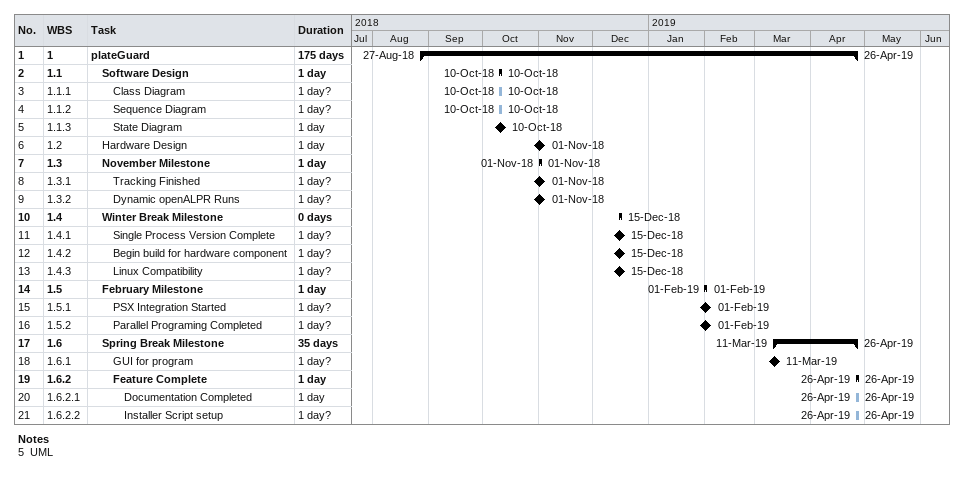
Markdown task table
| ID | WBS | Task | Duration | Start | Finish |
|---|---|---|---|---|---|
| 1 | 1 | **plateGuard** | 175d | 2018-08-27 | 2019-04-26 |
| 2 | 1.1 | **Software Design** | 1d | 2018-10-10 | 2018-10-10 |
| 3 | 1.1.1 | Class Diagram | 1d? | 2018-10-10 | 2018-10-10 |
| 4 | 1.1.2 | Sequence Diagram | 1d? | 2018-10-10 | 2018-10-10 |
| 5 | 1.1.3 | State Diagram | 1d | 2018-10-10 | 2018-10-10 |
| 6 | 1.2 | Hardware Design | 1d | 2018-11-01 | 2018-11-01 |
| 7 | 1.3 | **November Milestone** | 1d | 2018-11-01 | 2018-11-01 |
| 8 | 1.3.1 | Tracking Finished | 1d? | 2018-11-01 | 2018-11-01 |
| 9 | 1.3.2 | Dynamic openALPR Runs | 1d? | 2018-11-01 | 2018-11-01 |
| 10 | 1.4 | **Winter Break Milestone** | 0d | 2018-12-15 | 2018-12-15 |
| 11 | 1.4.1 | Single Process Version Complete | 1d? | 2018-12-15 | 2018-12-15 |
| 12 | 1.4.2 | Begin build for hardware component | 1d? | 2018-12-15 | 2018-12-15 |
| 13 | 1.4.3 | Linux Compatibility | 1d? | 2018-12-15 | 2018-12-15 |
| 14 | 1.5 | **February Milestone** | 1d | 2019-02-01 | 2019-02-01 |
| 15 | 1.5.1 | PSX Integration Started | 1d? | 2019-02-01 | 2019-02-01 |
| 16 | 1.5.2 | Parallel Programing Completed | 1d? | 2019-02-01 | 2019-02-01 |
| 17 | 1.6 | **Spring Break Milestone** | 35d | 2019-03-11 | 2019-04-26 |
| 18 | 1.6.1 | GUI for program | 1d? | 2019-03-11 | 2019-03-11 |
| 19 | 1.6.2 | **Feature Complete** | 1d | 2019-04-26 | 2019-04-26 |
| 20 | 1.6.2.1 | Documentation Completed | 1d | 2019-04-26 | 2019-04-26 |
| 21 | 1.6.2.2 | Installer Script setup | 1d? | 2019-04-26 | 2019-04-26 |

Notes
- 5: UML
